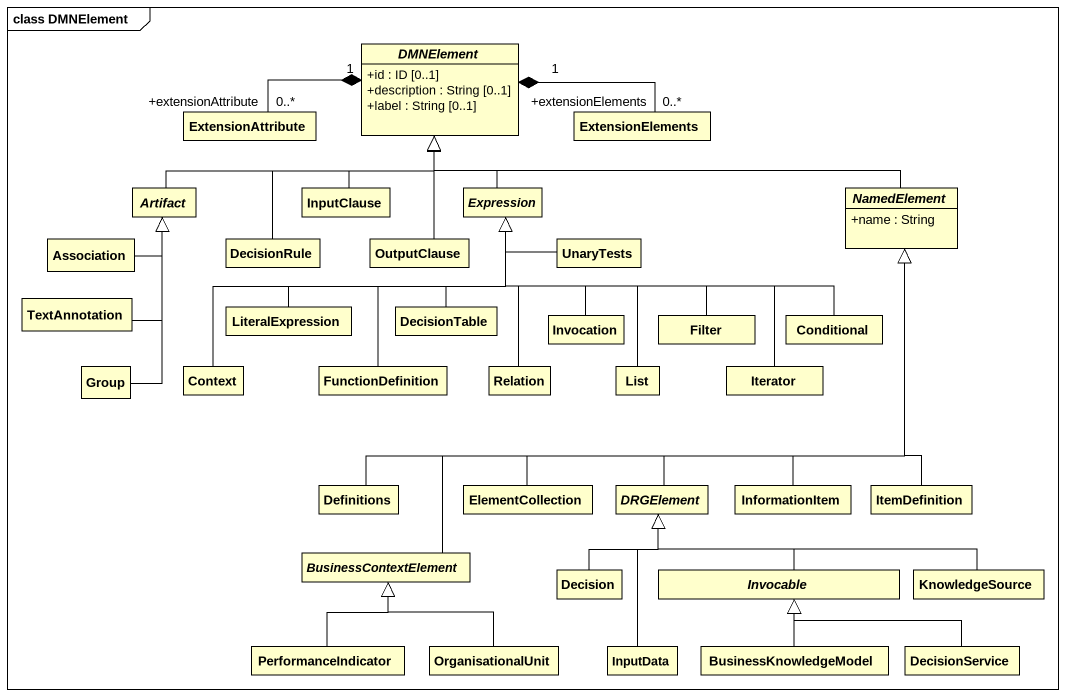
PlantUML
@startuml
mainframe class DMNElement
hide circle
hide empty members
skinparam classAttributeIconSize 0
abstract class DMNElement {
  +id : ID [0..1]
  +description : String [0..1]
  +label : String [0..1]
}
class ExtensionAttribute
class ExtensionElements
abstract class "Artifact" as Artifact_
class InputClause
abstract class Expression
abstract class NamedElement {
  +name : String
}
class Association
class DecisionRule
class OutputClause
class UnaryTests
class TextAnnotation
class LiteralExpression
class DecisionTable
class "Group" as Group_
class Context
class FunctionDefinition
class Relation
class Invocation
class List
class Filter
class Iterator
class Conditional
class Definitions
class ElementCollection
abstract class DRGElement
class InformationItem
class ItemDefinition
abstract class BusinessContextElement
class Decision
abstract class Invocable
class KnowledgeSource
class PerformanceIndicator
class OrganisationalUnit
class InputData
class BusinessKnowledgeModel
class DecisionService
DMNElement "1" *-left- "+extensionAttribute\n0..*" ExtensionAttribute
DMNElement "1" *-right- "+extensionElements\n0..*" ExtensionElements
Artifact_ -right-|> DMNElement
InputClause -up-|> DMNElement
Expression -up-|> DMNElement
NamedElement -left-|> DMNElement
Association -up-|> Artifact_
DecisionRule -up-|> DMNElement
OutputClause -up-|> DMNElement
UnaryTests -left-|> Expression
TextAnnotation -up-|> Artifact_
LiteralExpression -right-|> Expression
DecisionTable -up-|> Expression
Group_ -up-|> Artifact_
Context -up-|> Expression
FunctionDefinition -up-|> Expression
Relation -up-|> Expression
Invocation -up-|> Expression
List -up-|> Expression
Filter -up-|> Expression
Iterator -up-|> Expression
Conditional -left-|> Expression
Definitions -right-|> NamedElement
ElementCollection -up-|> NamedElement
DRGElement -up-|> NamedElement
InformationItem -up-|> NamedElement
ItemDefinition -up-|> NamedElement
BusinessContextElement -up-|> NamedElement
Decision -up-|> DRGElement
Invocable -up-|> DRGElement
KnowledgeSource -left-|> DRGElement
PerformanceIndicator -up-|> BusinessContextElement
OrganisationalUnit -up-|> BusinessContextElement
InputData -up-|> DRGElement
BusinessKnowledgeModel -up-|> Invocable
DecisionService -left-|> Invocable
@enduml
